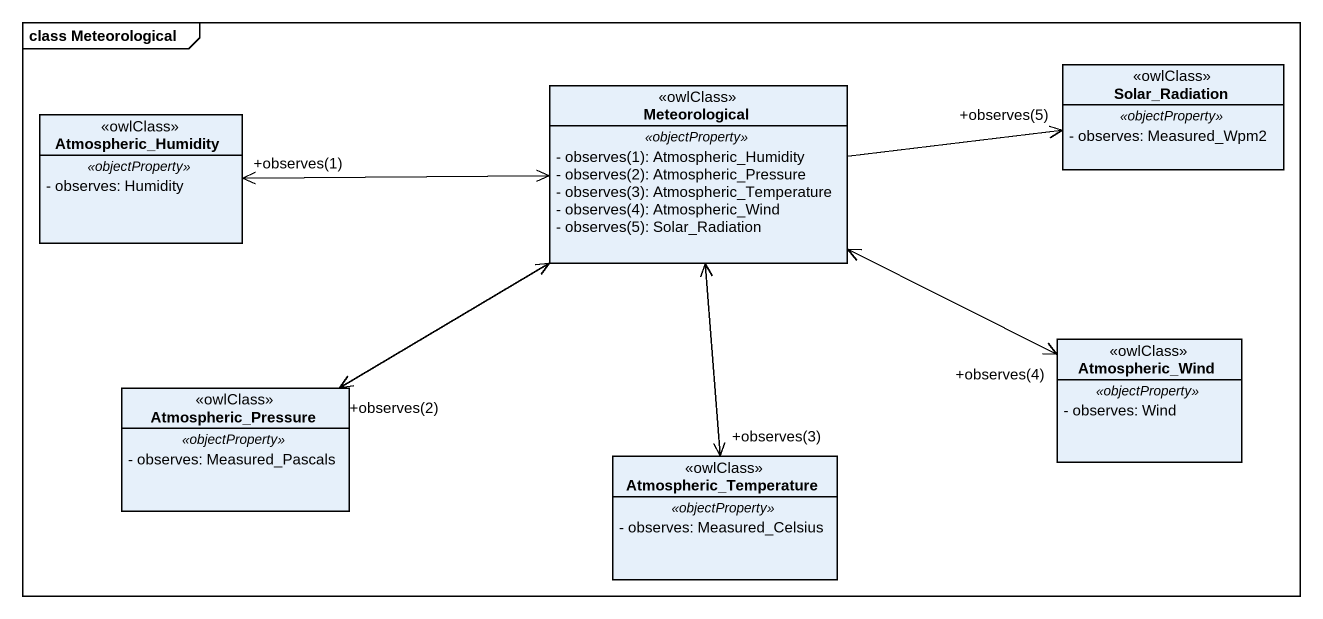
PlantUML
@startuml
mainframe class Meteorological
hide circle
hide empty members
skinparam classAttributeIconSize 0
class Meteorological <<owlClass>> {
  .. <<objectProperty>> ..
  {field} - observes(1): Atmospheric_Humidity
  {field} - observes(2): Atmospheric_Pressure
  {field} - observes(3): Atmospheric_Temperature
  {field} - observes(4): Atmospheric_Wind
  {field} - observes(5): Solar_Radiation
}
class Solar_Radiation <<owlClass>> {
  .. <<objectProperty>> ..
  - observes: Measured_Wpm2
}
class Atmospheric_Humidity <<owlClass>> {
  .. <<objectProperty>> ..
  - observes: Humidity
}
class Atmospheric_Wind <<owlClass>> {
  .. <<objectProperty>> ..
  - observes: Wind
}
class Atmospheric_Pressure <<owlClass>> {
  .. <<objectProperty>> ..
  - observes: Measured_Pascals
}
class Atmospheric_Temperature <<owlClass>> {
  .. <<objectProperty>> ..
  - observes: Measured_Celsius
}
Meteorological -right-> "+observes(5)" Solar_Radiation
Meteorological <-left-> "+observes(1)" Atmospheric_Humidity
Meteorological <-right-> "+observes(4)" Atmospheric_Wind
Meteorological <-left-> "+observes(2)" Atmospheric_Pressure
Meteorological <--> "+observes(3)" Atmospheric_Temperature
@enduml
